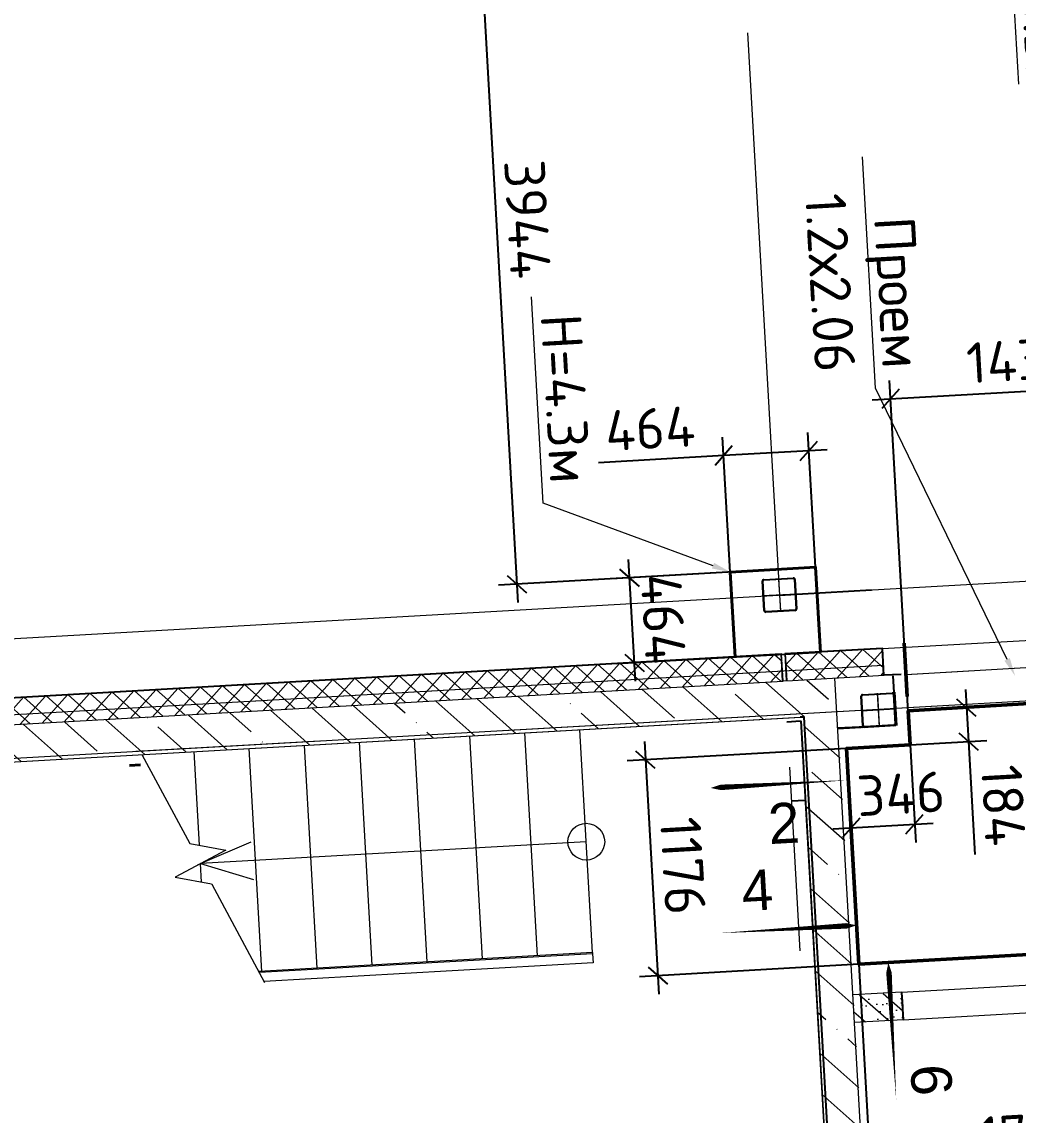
# Model space of a CAD drawing. Header units: metres. Extents: x 107714.6 to 107779.2, y 110780.1 to 110851.4.
# Drawn here: x 107719.51 to 107724.92, y 110826.68 to 110832.63 of the extents above; entities that cross this region are included whole.
import ezdxf
from ezdxf import colors
from ezdxf.entities.mleader import LeaderData, LeaderLine
from ezdxf.math import Vec2, Vec3

# ---------------------------------------------------------------- set-up
doc = ezdxf.new("R2010")
doc.units = ezdxf.units.M
doc.header["$PDMODE"] = 35
doc.header["$PDSIZE"] = 0.001
for name, pattern in [('_ШПТ__20_т__2_5__Линия сетки', [25, 20, -2.5, 0, -2.5]), ('CENTER', [50.8, 31.75, -6.35, 6.35, -6.35]), ('GOST2.303 5', [24, 20, -1.5, 1, -1.5]), ('XKITLINE00', [0]), ('XKITLINE03', [6, 3, -1, 1, -1]), ('невидимаяX2', [19.05, 12.7, -6.35])]:
    doc.linetypes.add(name, pattern=pattern)
for name, color, linetype in [('2023.11.08_В_ОТКЛОНЕНИЯ', 7, 'Continuous'), ('_1-1_ Внутренние стены', 7, 'Continuous'), ('размеры дв проемов', 7, 'Continuous'), ('размеры факт', 7, 'Continuous')]:
    doc.layers.add(name, color=color, linetype=linetype)
for name, color, linetype, lineweight in [('Other', 250, 'Continuous', 0), ('Part', 5, 'Continuous', 0), ('ГКЛ', 250, 'Continuous', 50), ('ГКЛ гараж', 250, 'Continuous', 50), ('ГКЛ Откосы', 7, 'Continuous', 50), ('Обычные линии', 7, 'Continuous', 40), ('ОСИ', 251, 'CENTER', 18), ('панели', 7, 'Continuous', 9), ('Размерные', 45, 'Continuous', 15), ('Стены', 7, 'Continuous', 18), ('Стены разрез', 7, 'Continuous', 30), ('Типовые аннотации', 7, 'Continuous', 18), ('Элементы узлов', 7, 'Continuous', 18)]:
    doc.layers.add(name, color=color, linetype=linetype, lineweight=lineweight)
doc.layers.add('Вспомогательные', color=6, linetype='Continuous', plot=False)
for name, color, linetype, lineweight, true_color in [('Лестницы', 7, 'Continuous', 9, 0x506c76), ('Ограждение', 7, 'Continuous', 9, 0x408080), ('Поручни', 7, 'Continuous', 9, 0x408080)]:
    doc.layers.add(name, color=color, linetype=linetype, lineweight=lineweight, true_color=true_color)
doc.styles.add('AxeAndPointZ', font='arial.ttf')
doc.styles.add('GOST 2.304 type A', font='isocpeur.ttf')
doc.styles.add('ISOCPEUR', font='isocpeur.ttf', dxfattribs={"height": 375})
doc.dimstyles.new('ISO-25', dxfattribs={"dimtxt": 0.22, "dimasz": 0.1, "dimexe": 0.1, "dimexo": 0, "dimgap": 0.06, "dimtad": 1, "dimdec": 0, "dimlfac": 1000, "dimtxsty": 'GOST 2.304 type A', "dimblk": 'OBLIQUE', "dimcen": 2.5, "dimdle": 0.1, "dimadec": 0, "dimazin": 0, "dimtfac": 1, "dimtdec": 0, "dimtmove": 0, "dimatfit": 3, "dimfxl": 1, "dimarcsym": 0})
pattern_1 = [(318.25305, (107716.81953, 110843.55317), (0.05659657, 0.0634179), []), (48.25305, (107716.81953, 110843.55317), (-0.0634179, 0.05659657), [])]

# ---------------------------------------------------------------- blocks, each defined once
blk = doc.blocks.new('Ограждение - Ограждение-1239730-_О__L1_0_000_')
at = {"layer": 'Поручни', "color": 7}
for p, q in [((16289, 4875), (16295, 4875)), ((16289, 4875), (16289, 3058)), ((16295, 4875), (16345, 4875)), ((16295, 4875), (16295, 3060.8)), ((16345, 4875), (16345, 3084.1))]:
    blk.add_line(p, q, dxfattribs=at)
blk = doc.blocks.new('012_Стрелка _ЭлУзла_Линия_ - Стрелка с пустым кружком-1338750-_О__L1_0_000_')
at = {"layer": 'Элементы узлов'}
blk.add_line((1, 0), (2100, 0), dxfattribs=at)
blk = doc.blocks.new('к2')
at = {"color": 0, "linetype": 'Continuous', "lineweight": 5, "ltscale": 150}
for p, q in [((4137507.8, 536606.2), (4137507.8, 536766.2)), ((4137512.8, 536606.2), (4137512.8, 536766.2)), ((4137517.8, 536776.2), (4137677.8, 536776.2)), ((4137517.8, 536771.2), (4137677.8, 536771.2)), ((4137682.8, 536766.2), (4137682.8, 536606.2)), ((4137687.8, 536766.2), (4137687.8, 536606.2)), ((4137677.8, 536601.2), (4137517.8, 536601.2)), ((4137677.8, 536596.2), (4137517.8, 536596.2))]:
    blk.add_line(p, q, dxfattribs=at)
at = {"color": 0, "linetype": 'GOST2.303 5', "lineweight": 5, "ltscale": 150}
for p, q in [((4137597.8, 536778.2), (4137597.8, 536594.2)), ((4137505.8, 536686.2), (4137689.8, 536686.2))]:
    blk.add_line(p, q, dxfattribs=at)
at = {"color": 0, "linetype": 'Continuous', "lineweight": 5, "ltscale": 150}
for centre, radius, start, end in [((4137517.8, 536766.2), 10, 90, 180), ((4137517.8, 536766.2), 5, 90, 180), ((4137677.8, 536766.2), 10, 0, 90), ((4137677.8, 536766.2), 5, 0, 90), ((4137517.8, 536606.2), 10, 180, 270), ((4137517.8, 536606.2), 5, 180, 270), ((4137677.8, 536606.2), 5, 270, 0), ((4137677.8, 536606.2), 10, 270, 0)]:
    blk.add_arc(centre, radius, start, end, dxfattribs=at)
at = {"layer": 'Вспомогательные', "color": 0, "lineweight": 5, "ltscale": 10}
blk.add_line((4137512.8, 536686.2), (4137682.8, 536686.2), dxfattribs=at)
blk = doc.blocks.new('_Oblique')
at = {"color": 0, "linetype": 'ByBlock', "lineweight": -2}
blk.add_line((-0.5, -0.5), (0.5, 0.5), dxfattribs=at)
blk = doc.blocks.new('*D123')
at = {"layer": 'Defpoints', "color": 0, "lineweight": 9, "transparency": 16777216}
for p in [(107723.8198, 110829.6629), (107722.8095, 110829.6055), (107723.8462, 110829.1997)]:
    blk.add_point(p, dxfattribs=at)
at = {"layer": 'ГКЛ', "color": 0, "lineweight": -2, "transparency": 16777216}
for p, q in [((107722.8415, 110829.0424), (107722.8038, 110829.7053)), ((107723.8198, 110829.6629), (107722.7097, 110829.5998)), ((107723.8462, 110829.1997), (107722.736, 110829.1366))]:
    blk.add_line(p, q, dxfattribs=at)
at = {"layer": 'ГКЛ', "color": 0, "lineweight": -2, "transparency": 16777216, "xscale": 0.1, "yscale": 0.1, "zscale": 0.1}
for p, rotation in [((107722.8095, 110829.6055), 93.25304974542452), ((107722.8358, 110829.1423), 273.2530497454246)]:
    blk.add_blockref('_Oblique', p, dxfattribs=dict(at, rotation=rotation))
at = {"layer": 'ГКЛ', "color": 0, "lineweight": 9, "transparency": 16777216, "insert": (107722.9924, 110829.3835), "char_height": 0.22, "attachment_point": 5, "rotation": 273.25305, "style": 'GOST 2.304 type A'}
blk.add_mtext('464', dxfattribs=at)
blk = doc.blocks.new('*D124')
at = {"layer": 'Defpoints', "color": 0, "lineweight": 9, "transparency": 16777216}
for p in [(107723.3206, 110830.2697), (107723.3566, 110829.6366), (107723.8198, 110829.6629)]:
    blk.add_point(p, dxfattribs=at)
at = {"layer": 'ГКЛ', "color": 0, "lineweight": -2, "transparency": 16777216}
for p, q in [((107723.8198, 110829.6629), (107723.7782, 110830.3959)), ((107723.3566, 110829.6366), (107723.3149, 110830.3696)), ((107723.8837, 110830.3017), (107723.3206, 110830.2697)), ((107723.3206, 110830.2697), (107722.6397, 110830.231))]:
    blk.add_line(p, q, dxfattribs=at)
at = {"layer": 'ГКЛ', "color": 0, "lineweight": -2, "transparency": 16777216, "xscale": 0.1, "yscale": 0.1, "zscale": 0.1}
for p, rotation in [((107723.7838, 110830.2961), 3.253049745424548), ((107723.3206, 110830.2697), 183.2530497454245)]:
    blk.add_blockref('_Oblique', p, dxfattribs=dict(at, rotation=rotation))
at = {"layer": 'ГКЛ', "color": 0, "lineweight": 9, "transparency": 16777216, "insert": (107722.9206, 110830.4173), "char_height": 0.22, "attachment_point": 5, "rotation": 3.25305, "style": 'GOST 2.304 type A'}
blk.add_mtext('464', dxfattribs=at)
blk = doc.blocks.new('*D133')
at = {"layer": 'Defpoints', "color": 0, "lineweight": 9, "transparency": 16777216}
for p in [(107725.8346, 110827.6045), (107724.0554, 110827.5034), (107725.8996, 110826.4596)]:
    blk.add_point(p, dxfattribs=at)
at = {"layer": 'ГКЛ', "color": 0, "lineweight": -2, "transparency": 16777216}
for p, q in [((107725.8346, 110827.6045), (107725.9053, 110826.3598)), ((107724.0554, 110827.5034), (107724.1262, 110826.2586)), ((107724.0207, 110826.3528), (107725.9995, 110826.4653))]:
    blk.add_line(p, q, dxfattribs=at)
at = {"layer": 'ГКЛ', "color": 0, "lineweight": -2, "transparency": 16777216, "xscale": 0.1, "yscale": 0.1, "zscale": 0.1}
for p, rotation in [((107725.8996, 110826.4596), 3.253049745424537), ((107724.1205, 110826.3585), 183.2530497454245)]:
    blk.add_blockref('_Oblique', p, dxfattribs=dict(at, rotation=rotation))
at = {"layer": 'ГКЛ', "color": 0, "lineweight": 9, "transparency": 16777216, "insert": (107725.0004, 110826.5788), "char_height": 0.22, "attachment_point": 5, "rotation": 3.25305, "style": 'GOST 2.304 type A'}
blk.add_mtext('1782', dxfattribs=at)
blk = doc.blocks.new('*D135')
at = {"layer": 'Defpoints', "color": 0, "lineweight": 9, "transparency": 16777216}
for p in [(107725.6609, 110830.6601), (107725.757, 110828.9683), (107724.324, 110828.8761)]:
    blk.add_point(p, dxfattribs=at)
at = {"layer": 'ГКЛ', "color": 0, "lineweight": -2, "transparency": 16777216}
for p, q in [((107725.757, 110828.9683), (107725.6552, 110830.76)), ((107724.1274, 110830.573), (107725.7607, 110830.6658)), ((107724.324, 110828.8761), (107724.2215, 110830.6785))]:
    blk.add_line(p, q, dxfattribs=at)
at = {"layer": 'ГКЛ', "color": 0, "lineweight": -2, "transparency": 16777216, "xscale": 0.1, "yscale": 0.1, "zscale": 0.1}
for p, rotation in [((107725.6609, 110830.6601), 3.253049745424537), ((107724.2272, 110830.5786), 183.2530497454245)]:
    blk.add_blockref('_Oblique', p, dxfattribs=dict(at, rotation=rotation))
at = {"layer": 'ГКЛ', "color": 0, "lineweight": 9, "transparency": 16777216, "insert": (107724.9344, 110830.7891), "char_height": 0.22, "attachment_point": 5, "rotation": 3.25305, "style": 'GOST 2.304 type A'}
blk.add_mtext('1436', dxfattribs=at)
blk = doc.blocks.new('*D136')
at = {"layer": 'Defpoints', "color": 0, "lineweight": 9, "transparency": 16777216}
for p in [(107724.3237, 110828.8809), (107724.3341, 110828.6972), (107724.6514, 110828.7152)]:
    blk.add_point(p, dxfattribs=at)
at = {"layer": 'ГКЛ', "color": 0, "lineweight": -2, "transparency": 16777216}
for p, q in [((107724.6353, 110828.9987), (107724.6514, 110828.7152)), ((107724.3237, 110828.8809), (107724.7408, 110828.9046)), ((107724.3341, 110828.6972), (107724.7513, 110828.7209)), ((107724.6514, 110828.7152), (107724.6864, 110828.1002))]:
    blk.add_line(p, q, dxfattribs=at)
at = {"layer": 'ГКЛ', "color": 0, "lineweight": -2, "transparency": 16777216, "xscale": 0.1, "yscale": 0.1, "zscale": 0.1}
for p, rotation in [((107724.641, 110828.8989), 93.25304974542452), ((107724.6514, 110828.7152), 273.2530497454246)]:
    blk.add_blockref('_Oblique', p, dxfattribs=dict(at, rotation=rotation))
at = {"layer": 'ГКЛ', "color": 0, "lineweight": 9, "transparency": 16777216, "insert": (107724.8415, 110828.3674), "char_height": 0.22, "attachment_point": 5, "rotation": 273.25305, "style": 'GOST 2.304 type A'}
blk.add_mtext('184', dxfattribs=at)
blk = doc.blocks.new('*D137')
at = {"layer": 'Defpoints', "color": 0, "lineweight": 9, "transparency": 16777216}
for p in [(107723.9887, 110828.6775), (107724.3341, 110828.6972), (107724.3587, 110828.2649)]:
    blk.add_point(p, dxfattribs=at)
at = {"layer": 'ГКЛ', "color": 0, "lineweight": -2, "transparency": 16777216}
for p, q in [((107723.9887, 110828.6775), (107724.0189, 110828.1454)), ((107724.3341, 110828.6972), (107724.3644, 110828.165)), ((107723.9134, 110828.2395), (107724.4585, 110828.2705))]:
    blk.add_line(p, q, dxfattribs=at)
at = {"layer": 'ГКЛ', "color": 0, "lineweight": -2, "transparency": 16777216, "xscale": 0.1, "yscale": 0.1, "zscale": 0.1}
for p, rotation in [((107724.3587, 110828.2649), 3.253049745424537), ((107724.0133, 110828.2452), 183.2530497454245)]:
    blk.add_blockref('_Oblique', p, dxfattribs=dict(at, rotation=rotation))
at = {"layer": 'ГКЛ', "color": 0, "lineweight": 9, "transparency": 16777216, "insert": (107724.284, 110828.4309), "char_height": 0.22, "attachment_point": 5, "rotation": 3.25305, "style": 'GOST 2.304 type A'}
blk.add_mtext('346', dxfattribs=at)
blk = doc.blocks.new('*D138')
at = {"layer": 'Defpoints', "color": 0, "lineweight": 9, "transparency": 16777216}
for p in [(107723.9887, 110828.6775), (107724.0554, 110827.5034), (107722.9627, 110827.4413)]:
    blk.add_point(p, dxfattribs=at)
at = {"layer": 'ГКЛ', "color": 0, "lineweight": -2, "transparency": 16777216}
for p, q in [((107723.9887, 110828.6775), (107722.7961, 110828.6097)), ((107722.8903, 110828.7152), (107722.9683, 110827.3415)), ((107724.0554, 110827.5034), (107722.8628, 110827.4356))]:
    blk.add_line(p, q, dxfattribs=at)
at = {"layer": 'ГКЛ', "color": 0, "lineweight": -2, "transparency": 16777216, "xscale": 0.1, "yscale": 0.1, "zscale": 0.1}
for p, rotation in [((107722.8959, 110828.6154), 93.25304974542452), ((107722.9627, 110827.4413), 273.2530497454246)]:
    blk.add_blockref('_Oblique', p, dxfattribs=dict(at, rotation=rotation))
at = {"layer": 'ГКЛ', "color": 0, "lineweight": 9, "transparency": 16777216, "insert": (107723.099, 110828.038), "char_height": 0.22, "attachment_point": 5, "rotation": 273.25305, "style": 'GOST 2.304 type A'}
blk.add_mtext('1176', dxfattribs=at)
blk = doc.blocks.new('*D154')
at = {"layer": 'Defpoints', "color": 0, "lineweight": 9, "transparency": 16777216}
for p in [(107723.152, 110833.5884), (107723.3765, 110829.6377), (107722.1967, 110829.5707)]:
    blk.add_point(p, dxfattribs=at)
at = {"layer": 'ГКЛ', "color": 0, "lineweight": -2, "transparency": 16777216}
for p, q in [((107721.9665, 110833.6211), (107722.2024, 110829.4708)), ((107723.152, 110833.5884), (107721.8723, 110833.5156)), ((107723.3765, 110829.6377), (107722.0969, 110829.565))]:
    blk.add_line(p, q, dxfattribs=at)
at = {"layer": 'ГКЛ', "color": 0, "lineweight": -2, "transparency": 16777216, "xscale": 0.1, "yscale": 0.1, "zscale": 0.1}
for p, rotation in [((107721.9722, 110833.5213), 93.25304974542452), ((107722.1967, 110829.5707), 273.2530497454246)]:
    blk.add_blockref('_Oblique', p, dxfattribs=dict(at, rotation=rotation))
at = {"layer": 'ГКЛ', "color": 0, "lineweight": 9, "transparency": 16777216, "insert": (107722.2542, 110831.5556), "char_height": 0.22, "attachment_point": 5, "rotation": 273.25305, "style": 'GOST 2.304 type A'}
blk.add_mtext('3944', dxfattribs=at)

msp = doc.modelspace()

# ---------------------------------------------------------------- hatches: boundary and pattern name
at = {"layer": '_1-1_ Внутренние стены', "linetype": 'Continuous', "lineweight": 0, "true_color": 0x000000}
h = msp.add_hatch(dxfattribs=at)
h.set_pattern_fill('ГАЗОБЕТОН_0004', color=18, scale=0.001, angle=-86.74695, style=0, pattern_type=2)
h.set_pattern_definition([(318.25305, (107719.12098, 110783.855865), (0.05992578, 0.06714835), []), (3.25305, (107719.1809, 110783.92301), (-0.00459642, 0.08086948), [0, -0.054, 0, -0.081]), (68.25305, (107719.24805, 110783.86309), (0.07523517, -0.03001115), [0, -0.0396, 0, -0.0684])])
h.paths.add_polyline_path([(107724.0235, 110827.3358), (107724.2881, 110827.3509), (107724.2966, 110827.2011), (107724.032, 110827.1861)])
at = {"layer": 'панели', "lineweight": 9}
h = msp.add_hatch(dxfattribs=at)
h.set_pattern_fill('FP_5', color=256, scale=0.001, angle=-86.74695, style=0, pattern_type=2)
h.set_pattern_definition(pattern_1)
h.paths.add_polyline_path([(107723.6555, 110829.1909), (107723.6638, 110829.0452), (107724.193, 110829.0753), (107724.1847, 110829.221), (107723.8255, 110829.2006)])
h.paths.add_polyline_path([(107729.772, 110829.3924), (107729.7637, 110829.5381), (107725.6126, 110829.3022), (107725.618, 110829.2246), (107725.621, 110829.1544)])
h = msp.add_hatch(dxfattribs=at)
h.set_pattern_fill('FP_5', color=256, scale=0.001, angle=-86.74695, style=0, pattern_type=2)
h.set_pattern_definition(pattern_1)
h.paths.add_polyline_path([(107717.5254, 110828.8425), (107717.5337, 110828.6968), (107723.6439, 110829.044), (107723.6356, 110829.1898), (107718.8105, 110828.9156)])
h = msp.add_hatch(dxfattribs=at)
h.set_pattern_fill('FP_3', color=256, scale=0.001, angle=-86.74695, style=0, pattern_type=2)
h.set_pattern_definition([(318.253, (107716.81953, 110843.55317), (0.211405, 0.2368845), []), (318.253, (107716.83227, 110843.32903), (0.211405, 0.2368845), [0.396875, -0.079375, 0.003353, -0.076022])])
h.paths.add_polyline_path([(107717.5502, 110828.4954), (107723.9399, 110828.8585), (107723.9285, 110829.0582), (107717.5388, 110828.695), (107717.5499, 110828.5007)], flags=0)
h = msp.add_hatch(dxfattribs=at)
h.set_pattern_fill('FP_3', color=256, scale=0.001, angle=-86.74695, style=0, pattern_type=2)
h.set_pattern_definition([(318.253, (107716.82265, 110843.49826), (0.211405, 0.2368845), []), (318.253, (107716.8354, 110843.27412), (0.211405, 0.2368845), [0.396875, -0.079375, 0.003353, -0.076022])])
h.paths.add_polyline_path([(107723.8931, 110826.1565), (107724.0928, 110826.1679), (107723.943, 110828.8036), (107723.7433, 110828.7923), (107723.8838, 110826.3204)], flags=0)

# ---------------------------------------------------------------- linework, layer by layer
for points in [[(107723.6244, 110829.5117), (107724.1236, 110829.5401)], [(107723.6244, 110829.5117), (107724.1236, 110829.5401)], [(107724.1818, 110829.2209), (107724.1901, 110829.0751)], [(107724.3019, 110829.2267), (107724.3104, 110829.0769)], [(107724.3019, 110829.2267), (107724.3104, 110829.0769)], [(107724.285, 110829.0785), (107724.1901, 110829.0751)], [(107724.285, 110829.0785), (107724.1901, 110829.0751)], [(107724.2405, 110829.0729), (107724.2559, 110828.8014)], [(107724.2405, 110829.0729), (107724.2559, 110828.8014)], [(107724.2559, 110828.8014), (107723.9415, 110828.7835)], [(107724.2559, 110828.8014), (107723.9415, 110828.7835)], [(107724.2554, 110828.8064), (107724.2454, 110828.8058)], [(107724.2554, 110828.8064), (107724.2454, 110828.8058)], [(107724.2881, 110827.3509), (107724.2966, 110827.2011)]]:
    msp.add_lwpolyline(points)
at = {"lineweight": 5}
msp.add_lwpolyline([(107724.1818, 110829.2209), (107724.1901, 110829.0751)], dxfattribs=at)
at = {"layer": '2023.11.08_В_ОТКЛОНЕНИЯ'}
for points in [[(107723.9985, 110828.5048, 0, 0, 0), (107723.2497, 110828.4622, 0, 0.16, 0), (107723.5492, 110828.4792, 0.03, 0.03, 0), (107723.9985, 110828.5048, 0, 0, 0)], [(107723.2946, 110827.6727, 0, 0, 0), (107724.0434, 110827.7152, 0, 0.16, 0), (107723.7439, 110827.6982, 0.03, 0.03, 0), (107723.2946, 110827.6727, 0, 0, 0)], [(107724.2586, 110826.7637, 0, 0, 0), (107724.216, 110827.5125, 0, 0.16, 0), (107724.2331, 110827.213, 0.03, 0.03, 0), (107724.2586, 110826.7637, 0, 0, 0)]]:
    msp.add_lwpolyline(points, format="xyseb", dxfattribs=at)
at = {"layer": 'Other', "linetype": 'XKITLINE03', "lineweight": 15}
for p, q in [((107722.7697, 110844.5498), (107725.4628, 110797.1672)), ((107716.1325, 110828.4348), (107729.9266, 110829.2188))]:
    msp.add_line(p, q, dxfattribs=at)
at = {"layer": 'Part', "color": 6, "linetype": 'XKITLINE00', "lineweight": 0}
for points, elevation in [([(107724.2511, 110828.9824), (107724.2613, 110828.8027)], 20.6443), ([(107724.2567, 110828.7998), (107724.077, 110828.7896)], 20.6151)]:
    msp.add_lwpolyline(points, dxfattribs=dict(at, elevation=elevation))
at = {"layer": 'ГКЛ', "lineweight": 50}
msp.add_lwpolyline([(107725.757, 110828.9683), (107725.8346, 110827.6045), (107724.0554, 110827.5034), (107723.9887, 110828.6775), (107724.3341, 110828.6972), (107724.3237, 110828.8809), (107725.757, 110828.9683)], dxfattribs=at)
at = {"layer": 'ГКЛ гараж', "lineweight": 40}
msp.add_lwpolyline([(107723.3829, 110829.1733), (107723.3566, 110829.6366), (107723.8198, 110829.6629), (107723.8462, 110829.1997)], dxfattribs=at)
at = {"layer": 'ГКЛ Откосы', "lineweight": 50}
msp.add_lwpolyline([(107724.3189, 110828.9602), (107724.3024, 110829.2497)], dxfattribs=at)
at = {"layer": 'Лестницы', "color": 7}
for p, q in [((107722.0091, 110827.5328), (107721.9402, 110828.7449)), ((107722.0091, 110827.5328), (107721.9402, 110828.7449)), ((107722.3086, 110827.5499), (107722.2397, 110828.7619)), ((107722.3086, 110827.5499), (107722.2397, 110828.7619)), ((107722.6081, 110827.5669), (107722.5392, 110828.7789)), ((107722.6081, 110827.5669), (107722.5392, 110828.7789)), ((107720.811, 110827.4647), (107720.7421, 110828.6768)), ((107720.811, 110827.4647), (107720.7421, 110828.6768)), ((107721.1105, 110827.4818), (107721.0416, 110828.6938)), ((107721.1105, 110827.4818), (107721.0416, 110828.6938)), ((107721.41, 110827.4988), (107721.3412, 110828.7108)), ((107721.41, 110827.4988), (107721.3412, 110828.7108)), ((107721.7096, 110827.5158), (107721.6407, 110828.7279)), ((107721.7096, 110827.5158), (107721.6407, 110828.7279)), ((107720.1586, 110828.6436), (107720.418, 110828.1609)), ((107720.4715, 110828.151), (107720.4426, 110828.6598)), ((107720.4715, 110828.151), (107720.4426, 110828.6598)), ((107720.418, 110828.1609), (107720.6149, 110828.1247)), ((107720.6149, 110828.1247), (107720.3396, 110827.9768)), ((107720.4626, 110828.0429), (107720.4624, 110828.0468)), ((107720.4626, 110828.0429), (107720.4624, 110828.0468)), ((107720.4829, 110827.9505), (107720.4772, 110828.0508)), ((107720.4829, 110827.9505), (107720.4772, 110828.0508)), ((107720.3396, 110827.9768), (107720.5364, 110827.9406)), ((107720.4679, 110827.9508), (107720.4677, 110827.9533)), ((107720.4679, 110827.9508), (107720.4677, 110827.9533)), ((107720.5364, 110827.9406), (107720.5381, 110827.9374)), ((107720.8273, 110827.4019), (107720.5397, 110827.9371))]:
    msp.add_line(p, q, dxfattribs=at)
at = {"layer": 'Обычные линии'}
msp.add_line((107720.1512, 110828.5881), (107720.0915, 110828.5847), dxfattribs=at)
at = {"layer": 'ОСИ', "linetype": '_ШПТ__20_т__2_5__Линия сетки'}
for p, q in [((107716.2012, 110829.0898), (107730.5408, 110829.9048)), ((107716.7498, 110828.4699), (107730.5777, 110829.2559))]:
    msp.add_line(p, q, dxfattribs=at)
at = {"layer": 'панели', "lineweight": 9}
for p, q in [((107724.1847, 110829.221), (107729.7637, 110829.5381)), ((107723.6555, 110829.1909), (107724.1847, 110829.221)), ((107717.5254, 110828.8425), (107723.6356, 110829.1898)), ((107717.5337, 110828.6968), (107723.6439, 110829.044)), ((107723.6638, 110829.0452), (107724.193, 110829.0753))]:
    msp.add_line(p, q, dxfattribs=at)
at = {"layer": 'панели'}
for p, q in [((107724.3131, 110829.0801), (107729.7636, 110829.3899)), ((107724.1846, 110829.223), (107723.6554, 110829.1929)), ((107724.1891, 110829.1431), (107724.1846, 110829.223)), ((107723.6355, 110829.1918), (107717.5054, 110828.8434)), ((107723.6439, 110829.044), (107723.6355, 110829.1918)), ((107723.6554, 110829.1929), (107723.6638, 110829.0452)), ((107724.19, 110829.1282), (107717.5307, 110828.7497)), ((107717.7299, 110828.5056), (107723.7402, 110828.8472)), ((107723.7413, 110828.8272), (107723.8923, 110826.1715)), ((107724.2955, 110827.2712), (107724.2924, 110827.3261))]:
    msp.add_line(p, q, dxfattribs=at)
at = {"layer": 'размеры дв проемов', "lineweight": 5}
msp.add_line((107723.6609, 110829.045), (107723.641, 110829.0439), dxfattribs=at)
at = {"layer": 'размеры дв проемов'}
for p, q in [((107723.6635, 110828.8228), (107723.7384, 110828.8271)), ((107723.7573, 110828.8482), (107723.7373, 110828.847)), ((107723.9093, 110826.1725), (107723.7573, 110828.8482)), ((107723.6881, 110828.3914), (107723.7629, 110828.3957))]:
    msp.add_line(p, q, dxfattribs=at)
at = {"layer": 'Стены', "linetype": 'невидимаяX2'}
for points in [[(107724.2881, 110827.3509), (107725.596, 110827.4252)], [(107724.2966, 110827.2011), (107725.6045, 110827.2755)]]:
    msp.add_lwpolyline(points, dxfattribs=at)
at = {"layer": 'Стены', "lineweight": 18}
for points in [[(107724.288, 110827.3515), (107724.0235, 110827.3365)], [(107724.2966, 110827.2011), (107724.032, 110827.1861)]]:
    msp.add_lwpolyline(points, dxfattribs=at)
at = {"layer": 'Стены разрез', "lineweight": 5}
for p, q in [((107724.3102, 110829.0799), (107729.7607, 110829.3897)), ((107724.1817, 110829.2229), (107723.6525, 110829.1928)), ((107723.6326, 110829.1916), (107717.5025, 110828.8432)), ((107723.641, 110829.0439), (107723.6326, 110829.1916)), ((107723.6525, 110829.1928), (107723.6609, 110829.045)), ((107724.1871, 110829.128), (107717.5278, 110828.7495)), ((107724.1452, 110825.1943), (107723.9255, 110829.0601)), ((107717.727, 110828.5054), (107723.7373, 110828.847)), ((107723.7384, 110828.8271), (107723.8894, 110826.1713)), ((107724.0947, 110828.7972), (107723.9409, 110828.7885))]:
    msp.add_line(p, q, dxfattribs=at)
at = {"layer": 'Типовые аннотации', "lineweight": 20}
for q in [(107720.7528, 110828.1692), (107720.7645, 110827.9643)]:
    msp.add_line((107720.4772, 110828.0508), q, dxfattribs=at)
msp.add_circle((107722.5738, 110828.1699), 0.1, dxfattribs=at)

# ---------------------------------------------------------------- block references
at = {"layer": 'Ограждение', "color": 7, "xscale": 0.0009999999999999998, "yscale": 0.0009999999999999998, "zscale": 0.0009999999999999998, "rotation": 273.2530497448619}
msp.add_blockref('Ограждение - Ограждение-1239730-_О__L1_0_000_', (107716.8166, 110843.553), dxfattribs=at)
at = {"layer": 'Размерные', "color": 0, "xscale": 0.0009999999999999998, "yscale": 0.0009999999999999998, "zscale": 0.0009999999999999998, "rotation": 273.2530497448619}
for p in [(106953.0111, 114929.9876), (106953.5477, 114929.362)]:
    msp.add_blockref('к2', p, dxfattribs=at)
at = {"layer": 'Элементы узлов', "xscale": 0.0009999999999999987, "yscale": 0.0009999999999999987, "zscale": 0.0009999999999999987, "rotation": 183.2530497448618}
msp.add_blockref('012_Стрелка _ЭлУзла_Линия_ - Стрелка с пустым кружком-1338750-_О__L1_0_000_', (107722.5738, 110828.1699), dxfattribs=at)

# ---------------------------------------------------------------- texts
at = {"layer": '2023.11.08_В_ОТКЛОНЕНИЯ', "style": 'AxeAndPointZ'}
for s, p in [('2', (107723.5688, 110828.1566)), ('4', (107723.4242, 110827.7922))]:
    msp.add_text(s, height=0.22, rotation=3.25305, dxfattribs=at).set_placement(p)
at = {"layer": '2023.11.08_В_ОТКЛОНЕНИЯ', "insert": (107724.5552, 110826.9656, 0.03), "char_height": 0.22, "attachment_point": 1, "rotation": 273.25305, "style": 'AxeAndPointZ'}
msp.add_mtext('6', dxfattribs=at)

# ---------------------------------------------------------------- dimensions: what is measured, and where the dimension line sits
at = {"layer": 'ГКЛ', "lineweight": 9}
dim = msp.add_linear_dim(base=(107722.1967, 110829.5707), p1=(107723.152, 110833.5884), p2=(107723.3765, 110829.6377), angle=273.25305, text='3944', dimstyle='ISO-25', dxfattribs=at)
dim.commit()
dim.dimension.update_dxf_attribs({"geometry": '*D154', "text_midpoint": (107722.2542, 110831.5556)})
for base, p1, p2, angle, picture, middle in [((107725.6609, 110830.6601), (107724.324, 110828.8761), (107725.757, 110828.9683), 3.25305, '*D135', (107724.9344, 110830.7891)), ((107723.3206, 110830.2697), (107723.8198, 110829.6629), (107723.3566, 110829.6366), 3.25305, '*D124', (107722.9206, 110830.4173)), ((107724.6514, 110828.7152), (107724.3237, 110828.8809), (107724.3341, 110828.6972), 273.25305, '*D136', (107724.8415, 110828.3674)), ((107722.9627, 110827.4413), (107723.9887, 110828.6775), (107724.0554, 110827.5034), 273.25305, '*D138', (107723.099, 110828.038)), ((107725.8996, 110826.4596), (107724.0554, 110827.5034), (107725.8346, 110827.6045), 3.25305, '*D133', (107725.0004, 110826.5788))]:
    dim = msp.add_linear_dim(base=base, p1=p1, p2=p2, angle=angle, dimstyle='ISO-25', dxfattribs=at)
    dim.commit()
    dim.dimension.update_dxf_attribs({"geometry": picture, "text_midpoint": middle})
for base, p1, p2, angle, picture, middle in [((107722.8095, 110829.6055), (107723.8462, 110829.1997), (107723.8198, 110829.6629), 273.25305, '*D123', (107722.8227, 110829.3739)), ((107724.3587, 110828.2649), (107723.9887, 110828.6775), (107724.3341, 110828.6972), 3.25305, '*D137', (107724.2937, 110828.2612))]:
    dim = msp.add_linear_dim(base=base, p1=p1, p2=p2, angle=angle, dimstyle='ISO-25', dxfattribs=at)
    dim.commit()
    dim.dimension.update_dxf_attribs({"geometry": picture, "text_midpoint": middle, "dimtype": 160})

# ---------------------------------------------------------------- leaders
at = {"layer": 'размеры факт'}
ml = msp.add_multileader_mtext('Standard', dxfattribs=at)
ml.set_content('Н=4.3м', color=256, style='ISOCPEUR')
ml.set_leader_properties(lineweight=5)
ml.build(insert=Vec2(0, 0))
ml.multileader.update_dxf_attribs({"has_dogleg": 0, "text_left_attachment_type": 6, "text_right_attachment_type": 6, "arrow_head_size": 0.1})
ctx = ml.context
ctx.base_point, ctx.char_height, ctx.arrow_head_size, ctx.landing_gap_size, ctx.plane_origin, ctx.plane_x_axis, ctx.plane_y_axis = Vec3(107724.8701, 110833.2328), 0.22, 0.1, 0.1, Vec3(107725.2802, 110831.7548), Vec3(0.056746, -0.998389), Vec3(0.998389, 0.056746)
ctx.left_attachment, ctx.right_attachment = 6, 6
notes = []
notes.append((ctx, [(0, (1, 1, 0), (107724.4162, 110841.2199), (0.056746, -0.998389), 8, [(0, [(107723.6371, 110833.6125)], 0, [])])]))
ctx.mtext.insert, ctx.mtext.text_direction, ctx.mtext.width, ctx.mtext.flow_direction = Vec3(107725.1394, 110833.148), Vec3(0.056746, -0.998389), 0.836, 5
ml = msp.add_multileader_mtext('Standard', dxfattribs=at)
ml.set_content('Н=3.6м', color=256, style='ISOCPEUR')
ml.set_leader_properties(lineweight=5)
ml.build(insert=Vec2(0, 0))
ml.multileader.update_dxf_attribs({"has_dogleg": 0, "text_left_attachment_type": 6, "text_right_attachment_type": 6, "arrow_head_size": 0.1})
ctx = ml.context
ctx.base_point, ctx.char_height, ctx.arrow_head_size, ctx.landing_gap_size, ctx.plane_origin, ctx.plane_x_axis, ctx.plane_y_axis = Vec3(107722.025, 110840.237), 0.22, 0.1, 0.1, Vec3(107722.435, 110838.7589), Vec3(0.056746, -0.998389), Vec3(0.998389, 0.056746)
ctx.left_attachment, ctx.right_attachment, ctx.text_align_type = 6, 6, 2
notes.append((ctx, [(1, (1, 1, 0), (107722.5377, 110831.2155), (-0.056746, 0.998389), 8, [(0, [(107722.8465, 110839.0729)], 0, [])])]))
ctx.mtext.insert, ctx.mtext.text_direction, ctx.mtext.alignment, ctx.mtext.flow_direction = Vec3(107722.3417, 110839.3175), Vec3(0.056746, -0.998389), 3, 5
ml = msp.add_multileader_mtext('Standard', dxfattribs=at)
ml.set_content('Проем\\P1.2х2.06', color=256, style='ISOCPEUR')
ml.set_leader_properties(lineweight=5)
ml.build(insert=Vec2(0, 0))
ml.multileader.update_dxf_attribs({"has_dogleg": 0, "text_left_attachment_type": 6, "text_right_attachment_type": 6, "arrow_head_size": 0.1})
ctx = ml.context
ctx.base_point, ctx.char_height, ctx.arrow_head_size, ctx.landing_gap_size, ctx.plane_origin, ctx.plane_x_axis, ctx.plane_y_axis = Vec3(107719.9885, 110825.2284), 0.22, 0.1, 0.1, Vec3(107720.3985, 110823.7504), Vec3(0.056746, -0.998389), Vec3(0.998389, 0.056746)
ctx.left_attachment, ctx.right_attachment = 6, 6
notes.append((ctx, [(0, (1, 1, 0), (107719.5345, 110833.2155), (0.056746, -0.998389), 8, [(0, [(107720.6007, 110825.8502)], 0, [])])]))
ctx.mtext.insert, ctx.mtext.text_direction, ctx.mtext.flow_direction = Vec3(107720.2578, 110825.1436), Vec3(0.056746, -0.998389), 5
ml = msp.add_multileader_mtext('Standard', dxfattribs=at)
ml.set_content('Проем\\P1.2х2.06', color=256, style='ISOCPEUR')
ml.set_leader_properties(lineweight=5)
ml.build(insert=Vec2(0, 0))
ml.multileader.update_dxf_attribs({"has_dogleg": 0, "text_left_attachment_type": 6, "text_right_attachment_type": 6, "arrow_head_size": 0.1})
ctx = ml.context
ctx.base_point, ctx.char_height, ctx.arrow_head_size, ctx.landing_gap_size, ctx.plane_origin, ctx.plane_x_axis, ctx.plane_y_axis = Vec3(107722.6934, 110824.4795), 0.22, 0.1, 0.1, Vec3(107723.1034, 110823.0015), Vec3(0.056746, -0.998389), Vec3(0.998389, 0.056746)
ctx.left_attachment, ctx.right_attachment = 6, 6
notes.append((ctx, [(0, (1, 1, 0), (107722.2394, 110832.4666), (0.056746, -0.998389), 8, [(0, [(107721.6019, 110824.3497)], 0, [])])]))
ctx.mtext.insert, ctx.mtext.text_direction, ctx.mtext.flow_direction = Vec3(107722.9627, 110824.3947), Vec3(0.056746, -0.998389), 5
ml = msp.add_multileader_mtext('Standard', dxfattribs=at)
ml.set_content('Проем\\P1.2х2.06', color=256, style='ISOCPEUR')
ml.set_leader_properties(lineweight=5)
ml.build(insert=Vec2(0, 0))
ml.multileader.update_dxf_attribs({"has_dogleg": 0, "text_left_attachment_type": 6, "text_right_attachment_type": 6, "arrow_head_size": 0.1})
ctx = ml.context
ctx.base_point, ctx.char_height, ctx.arrow_head_size, ctx.landing_gap_size, ctx.plane_origin, ctx.plane_x_axis, ctx.plane_y_axis = Vec3(107724.0797, 110831.8023), 0.22, 0.1, 0.1, Vec3(107724.4898, 110830.3243), Vec3(0.056746, -0.998389), Vec3(0.998389, 0.056746)
ctx.left_attachment, ctx.right_attachment, ctx.text_align_type = 6, 6, 2
notes.append((ctx, [(1, (1, 1, 0), (107724.6, 110822.6491), (-0.056746, 0.998389), 8, [(0, [(107724.905, 110829.0714)], 0, [])])]))
ctx.mtext.insert, ctx.mtext.text_direction, ctx.mtext.alignment, ctx.mtext.flow_direction = Vec3(107724.4039, 110830.751), Vec3(0.056746, -0.998389), 3, 5
ml = msp.add_multileader_mtext('Standard', dxfattribs=at)
ml.set_content('Н=4.3м', color=256, style='ISOCPEUR')
ml.set_leader_properties(lineweight=5)
ml.build(insert=Vec2(0, 0))
ml.multileader.update_dxf_attribs({"has_dogleg": 0, "text_left_attachment_type": 6, "text_right_attachment_type": 6, "arrow_head_size": 0.1})
ctx = ml.context
ctx.base_point, ctx.char_height, ctx.arrow_head_size, ctx.landing_gap_size, ctx.plane_origin, ctx.plane_x_axis, ctx.plane_y_axis = Vec3(107722.2797, 110831.0671), 0.22, 0.1, 0.1, Vec3(107722.3086, 110829.5521), Vec3(0.056746, -0.998389), Vec3(0.998389, 0.056746)
ctx.left_attachment, ctx.right_attachment, ctx.text_align_type = 6, 6, 2
notes.append((ctx, [(1, (1, 1, 0), (107722.7937, 110822.0237), (-0.056746, 0.998389), 8, [(0, [(107723.3566, 110829.6366)], 0, [])])]))
ctx.mtext.insert, ctx.mtext.text_direction, ctx.mtext.alignment, ctx.mtext.flow_direction = Vec3(107722.5977, 110830.1257), Vec3(0.056746, -0.998389), 3, 5
for ctx, leaders in notes:
    for number, flags, end, landing, length, lines in leaders:
        leader = LeaderData()
        leader.index, (leader.has_last_leader_line, leader.has_dogleg_vector, leader.attachment_direction) = number, flags
        leader.last_leader_point, leader.dogleg_vector, leader.dogleg_length = Vec3(end), Vec3(landing), length
        for number, points, colour, breaks in lines:
            line = LeaderLine()
            line.index, line.vertices, line.color, line.breaks = number, Vec3.list(points), colors.encode_raw_color(colour), breaks
            leader.lines.append(line)
        ctx.leaders.append(leader)

doc.saveas('drawing.dxf')
